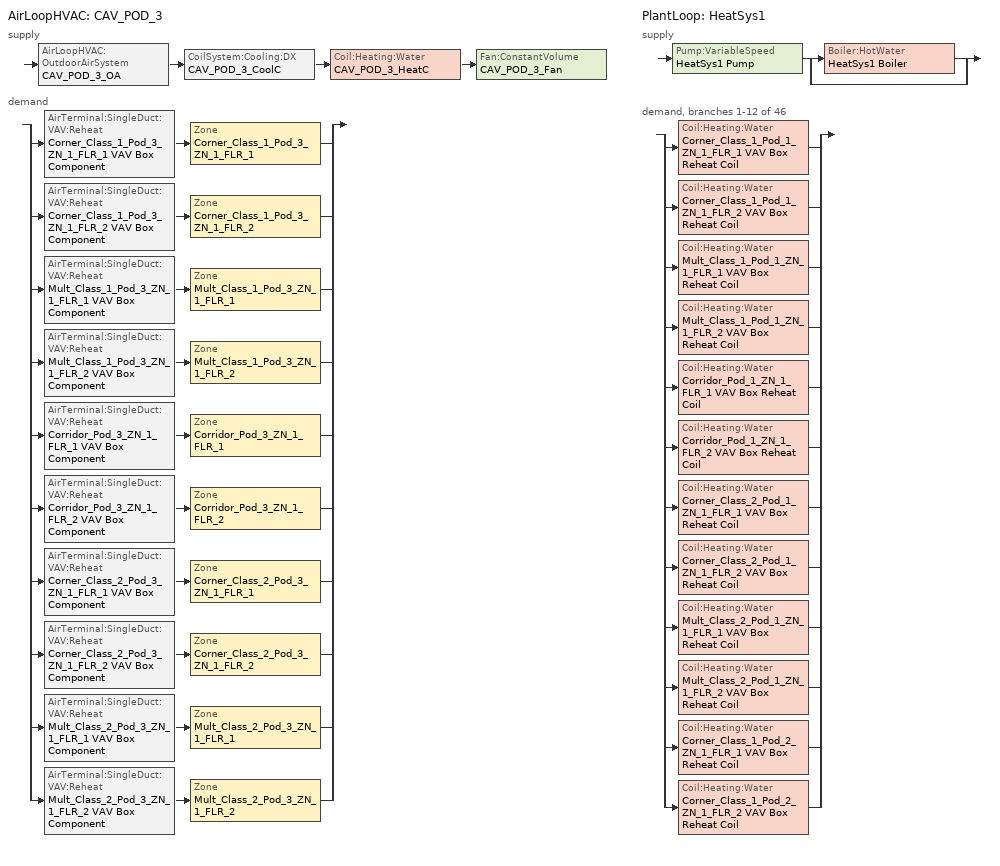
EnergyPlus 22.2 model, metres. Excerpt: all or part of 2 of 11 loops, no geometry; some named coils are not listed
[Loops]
AirLoopHVAC 'CAV_POD_3'
 supply: AirLoopHVAC:OutdoorAirSystem 'CAV_POD_3_OA' > CoilSystem:Cooling:DX 'CAV_POD_3_CoolC' > Coil:Heating:Water 'CAV_POD_3_HeatC' > Fan:ConstantVolume 'CAV_POD_3_Fan'
 demand: split
  | AirTerminal:SingleDuct:VAV:Reheat 'Corner_Class_1_Pod_3_ZN_1_FLR_1 VAV Box Component' > Zone 'Corner_Class_1_Pod_3_ZN_1_FLR_1'
  | AirTerminal:SingleDuct:VAV:Reheat 'Corner_Class_1_Pod_3_ZN_1_FLR_2 VAV Box Component' > Zone 'Corner_Class_1_Pod_3_ZN_1_FLR_2'
  | AirTerminal:SingleDuct:VAV:Reheat 'Mult_Class_1_Pod_3_ZN_1_FLR_1 VAV Box Component' > Zone 'Mult_Class_1_Pod_3_ZN_1_FLR_1'
  | AirTerminal:SingleDuct:VAV:Reheat 'Mult_Class_1_Pod_3_ZN_1_FLR_2 VAV Box Component' > Zone 'Mult_Class_1_Pod_3_ZN_1_FLR_2'
  | AirTerminal:SingleDuct:VAV:Reheat 'Corridor_Pod_3_ZN_1_FLR_1 VAV Box Component' > Zone 'Corridor_Pod_3_ZN_1_FLR_1'
  | AirTerminal:SingleDuct:VAV:Reheat 'Corridor_Pod_3_ZN_1_FLR_2 VAV Box Component' > Zone 'Corridor_Pod_3_ZN_1_FLR_2'
  | AirTerminal:SingleDuct:VAV:Reheat 'Corner_Class_2_Pod_3_ZN_1_FLR_1 VAV Box Component' > Zone 'Corner_Class_2_Pod_3_ZN_1_FLR_1'
  | AirTerminal:SingleDuct:VAV:Reheat 'Corner_Class_2_Pod_3_ZN_1_FLR_2 VAV Box Component' > Zone 'Corner_Class_2_Pod_3_ZN_1_FLR_2'
  | AirTerminal:SingleDuct:VAV:Reheat 'Mult_Class_2_Pod_3_ZN_1_FLR_1 VAV Box Component' > Zone 'Mult_Class_2_Pod_3_ZN_1_FLR_1'
  | AirTerminal:SingleDuct:VAV:Reheat 'Mult_Class_2_Pod_3_ZN_1_FLR_2 VAV Box Component' > Zone 'Mult_Class_2_Pod_3_ZN_1_FLR_2'
PlantLoop 'HeatSys1'
 supply: Pump:VariableSpeed 'HeatSys1 Pump' > split
  | Boiler:HotWater 'HeatSys1 Boiler'
  | bypass
 demand, branches 1-12 of 46: split
  | Coil:Heating:Water 'Corner_Class_1_Pod_1_ZN_1_FLR_1 VAV Box Reheat Coil'
  | Coil:Heating:Water 'Corner_Class_1_Pod_1_ZN_1_FLR_2 VAV Box Reheat Coil'
  | Coil:Heating:Water 'Mult_Class_1_Pod_1_ZN_1_FLR_1 VAV Box Reheat Coil'
  | Coil:Heating:Water 'Mult_Class_1_Pod_1_ZN_1_FLR_2 VAV Box Reheat Coil'
  | Coil:Heating:Water 'Corridor_Pod_1_ZN_1_FLR_1 VAV Box Reheat Coil'
  | Coil:Heating:Water 'Corridor_Pod_1_ZN_1_FLR_2 VAV Box Reheat Coil'
  | Coil:Heating:Water 'Corner_Class_2_Pod_1_ZN_1_FLR_1 VAV Box Reheat Coil'
  | Coil:Heating:Water 'Corner_Class_2_Pod_1_ZN_1_FLR_2 VAV Box Reheat Coil'
  | Coil:Heating:Water 'Mult_Class_2_Pod_1_ZN_1_FLR_1 VAV Box Reheat Coil'
  | Coil:Heating:Water 'Mult_Class_2_Pod_1_ZN_1_FLR_2 VAV Box Reheat Coil'
  | Coil:Heating:Water 'Corner_Class_1_Pod_2_ZN_1_FLR_1 VAV Box Reheat Coil'
  | Coil:Heating:Water 'Corner_Class_1_Pod_2_ZN_1_FLR_2 VAV Box Reheat Coil'
[Fan:ConstantVolume]
CAV_POD_3_Fan: Availability Schedule=HVACOperationSchd; Fan Total Efficiency=0.6045; Pressure Rise {Pa}=1017.592; Maximum Flow Rate {m3/s}=AUTOSIZE; Motor Efficiency=0.93; Motor In Airstream Fraction=1
[Coil:Cooling:DX:TwoSpeed]
CAV_POD_3_CoolC DXCoil: Availability Schedule=ALWAYS_ON; High Speed Gross Rated Total Cooling Capacity {W}=AUTOSIZE; High Speed Rated Sensible Heat Ratio=AUTOSIZE; High Speed Gross Rated Cooling COP {W/W}=3.13381; High Speed Rated Air Flow Rate {m3/s}=AUTOSIZE; Total Cooling Capacity Function of Temperature Curve=Measured_CoolCStandard10Ton_CapFT; Total Cooling Capacity Function of Flow Fraction Curve=Measured_CoolCStandard10Ton_CapFF; Energy Input Ratio Function of Temperature Curve=Measured_CoolCStandard10Ton_EIRFT; Energy Input Ratio Function of Flow Fraction Curve=Measured_CoolCStandard10Ton_EIRFFF; Part Load Fraction Correlation Curve=No_PLR_Degredation; Low Speed Gross Rated Total Cooling Capacity {W}=AUTOSIZE; Low Speed Gross Rated Sensible Heat Ratio=AUTOSIZE; Low Speed Gross Rated Cooling COP {W/W}=3.18046; Low Speed Rated Air Flow Rate {m3/s}=AUTOSIZE; Low Speed Total Cooling Capacity Function of Temperature Curve=Measured_LowSpeedCoolCapLSFT; Low Speed Energy Input Ratio Function of Temperature Curve=Measured_LowSpeedCoolEIRLSFT
[Coil:Heating:Water] Availability Schedule=ALWAYS_ON; U-Factor Times Area Value {W/K}=AUTOSIZE; Maximum Water Flow Rate {m3/s}=AUTOSIZE; Performance Input Method=UFactorTimesAreaAndDesignWaterFlowRate; Rated Capacity {W}=AUTOSIZE; Rated Inlet Water Temperature {C}=82.2; Rated Inlet Air Temperature {C}=16.6; Rated Outlet Water Temperature {C}=71.1; Rated Outlet Air Temperature {C}=32.2
Corner_Class_1_Pod_1_ZN_1_FLR_1 VAV Box Reheat Coil; Corner_Class_1_Pod_1_ZN_1_FLR_2 VAV Box Reheat Coil; Corner_Class_1_Pod_2_ZN_1_FLR_1 VAV Box Reheat Coil; Corner_Class_1_Pod_2_ZN_1_FLR_2 VAV Box Reheat Coil; Corner_Class_2_Pod_1_ZN_1_FLR_1 VAV Box Reheat Coil; Corner_Class_2_Pod_1_ZN_1_FLR_2 VAV Box Reheat Coil; Corridor_Pod_1_ZN_1_FLR_1 VAV Box Reheat Coil; Corridor_Pod_1_ZN_1_FLR_2 VAV Box Reheat Coil; Mult_Class_1_Pod_1_ZN_1_FLR_1 VAV Box Reheat Coil; Mult_Class_1_Pod_1_ZN_1_FLR_2 VAV Box Reheat Coil; Mult_Class_2_Pod_1_ZN_1_FLR_1 VAV Box Reheat Coil; Mult_Class_2_Pod_1_ZN_1_FLR_2 VAV Box Reheat Coil; CAV_POD_3_HeatC
[AirTerminal:SingleDuct:VAV:Reheat] Availability Schedule=ALWAYS_ON; Maximum Air Flow Rate {m3/s}=AUTOSIZE; Zone Minimum Air Flow Input Method=Constant; Constant Minimum Air Flow Fraction=0.3; Maximum Hot Water or Steam Flow Rate {m3/s}=AUTOSIZE; Minimum Hot Water or Steam Flow Rate {m3/s}=0; Convergence Tolerance=0.001
Name | Reheat Coil
Corner_Class_1_Pod_3_ZN_1_FLR_1 VAV Box Component | Corner_Class_1_Pod_3_ZN_1_FLR_1 VAV Box Reheat Coil
Corner_Class_1_Pod_3_ZN_1_FLR_2 VAV Box Component | Corner_Class_1_Pod_3_ZN_1_FLR_2 VAV Box Reheat Coil
Corner_Class_2_Pod_3_ZN_1_FLR_1 VAV Box Component | Corner_Class_2_Pod_3_ZN_1_FLR_1 VAV Box Reheat Coil
Corner_Class_2_Pod_3_ZN_1_FLR_2 VAV Box Component | Corner_Class_2_Pod_3_ZN_1_FLR_2 VAV Box Reheat Coil
Corridor_Pod_3_ZN_1_FLR_1 VAV Box Component | Corridor_Pod_3_ZN_1_FLR_1 VAV Box Reheat Coil
Corridor_Pod_3_ZN_1_FLR_2 VAV Box Component | Corridor_Pod_3_ZN_1_FLR_2 VAV Box Reheat Coil
Mult_Class_1_Pod_3_ZN_1_FLR_1 VAV Box Component | Mult_Class_1_Pod_3_ZN_1_FLR_1 VAV Box Reheat Coil
Mult_Class_1_Pod_3_ZN_1_FLR_2 VAV Box Component | Mult_Class_1_Pod_3_ZN_1_FLR_2 VAV Box Reheat Coil
Mult_Class_2_Pod_3_ZN_1_FLR_1 VAV Box Component | Mult_Class_2_Pod_3_ZN_1_FLR_1 VAV Box Reheat Coil
Mult_Class_2_Pod_3_ZN_1_FLR_2 VAV Box Component | Mult_Class_2_Pod_3_ZN_1_FLR_2 VAV Box Reheat Coil
[Zone equipment]
Corner_Class_1_Pod_3_ZN_1_FLR_1: Corner_Class_1_Pod_3_ZN_1_FLR_1 VAV Box Component
Corner_Class_1_Pod_3_ZN_1_FLR_2: Corner_Class_1_Pod_3_ZN_1_FLR_2 VAV Box Component
Corner_Class_2_Pod_3_ZN_1_FLR_1: Corner_Class_2_Pod_3_ZN_1_FLR_1 VAV Box Component
Corner_Class_2_Pod_3_ZN_1_FLR_2: Corner_Class_2_Pod_3_ZN_1_FLR_2 VAV Box Component
Corridor_Pod_3_ZN_1_FLR_1: Corridor_Pod_3_ZN_1_FLR_1 VAV Box Component
Corridor_Pod_3_ZN_1_FLR_2: Corridor_Pod_3_ZN_1_FLR_2 VAV Box Component
Mult_Class_1_Pod_3_ZN_1_FLR_1: Mult_Class_1_Pod_3_ZN_1_FLR_1 VAV Box Component
Mult_Class_1_Pod_3_ZN_1_FLR_2: Mult_Class_1_Pod_3_ZN_1_FLR_2 VAV Box Component
Mult_Class_2_Pod_3_ZN_1_FLR_1: Mult_Class_2_Pod_3_ZN_1_FLR_1 VAV Box Component
Mult_Class_2_Pod_3_ZN_1_FLR_2: Mult_Class_2_Pod_3_ZN_1_FLR_2 VAV Box Component
[Sizing:Zone] Zone Cooling Design Supply Air Temperature Input Method=SupplyAirTemperature; Zone Cooling Design Supply Air Temperature {C}=12.8; Zone Heating Design Supply Air Temperature Input Method=SupplyAirTemperature; Zone Heating Design Supply Air Temperature {C}=50; Zone Cooling Design Supply Air Humidity Ratio {kgWater/kgDryAir}=0.0085; Zone Heating Design Supply Air Humidity Ratio {kgWater/kgDryAir}=0.008; Cooling Design Air Flow Method=DesignDay; Heating Design Air Flow Method=DesignDay; Account for Dedicated Outdoor Air System=No; Dedicated Outdoor Air System Control Strategy=NeutralSupplyAir; Dedicated Outdoor Air Low Setpoint Temperature for Design {C}=autosize; Dedicated Outdoor Air High Setpoint Temperature for Design {C}=autosize; Zone Load Sizing Method=Sensible Load Only No Latent Load; Zone Latent Cooling Design Supply Air Humidity Ratio Input Method=HumidityRatioDifference; Zone Cooling Design Supply Air Humidity Ratio Difference {kgWater/kgDryAir}=0.005; Zone Latent Heating Design Supply Air Humidity Ratio Input Method=HumidityRatioDifference; Zone Humidification Design Supply Air Humidity Ratio Difference {kgWater/kgDryAir}=0.005
Name | Design Specification Outdoor Air Object
Corner_Class_1_Pod_3_ZN_1_FLR_1 | SZ DSOA Corner_Class_1_Pod_3_ZN_1_FLR_1
Corner_Class_1_Pod_3_ZN_1_FLR_2 | SZ DSOA Corner_Class_1_Pod_3_ZN_1_FLR_2
Corner_Class_2_Pod_3_ZN_1_FLR_1 | SZ DSOA Corner_Class_2_Pod_3_ZN_1_FLR_1
Corner_Class_2_Pod_3_ZN_1_FLR_2 | SZ DSOA Corner_Class_2_Pod_3_ZN_1_FLR_2
Corridor_Pod_3_ZN_1_FLR_1 | SZ DSOA Corridor_Pod_3_ZN_1_FLR_1
Corridor_Pod_3_ZN_1_FLR_2 | SZ DSOA Corridor_Pod_3_ZN_1_FLR_2
Mult_Class_1_Pod_3_ZN_1_FLR_1 | SZ DSOA Mult_Class_1_Pod_3_ZN_1_FLR_1
Mult_Class_1_Pod_3_ZN_1_FLR_2 | SZ DSOA Mult_Class_1_Pod_3_ZN_1_FLR_2
Mult_Class_2_Pod_3_ZN_1_FLR_1 | SZ DSOA Mult_Class_2_Pod_3_ZN_1_FLR_1
Mult_Class_2_Pod_3_ZN_1_FLR_2 | SZ DSOA Mult_Class_2_Pod_3_ZN_1_FLR_2
[DesignSpecification:OutdoorAir]
Name | Outdoor Air Method | Outdoor Air Flow per Person {m3/s-person} | Outdoor Air Flow per Zone Floor Area {m3/s-m2}
SZ DSOA Corner_Class_1_Pod_3_ZN_1_FLR_1; SZ DSOA Corner_Class_1_Pod_3_ZN_1_FLR_2; SZ DSOA Corner_Class_2_Pod_3_ZN_1_FLR_1; SZ DSOA Corner_Class_2_Pod_3_ZN_1_FLR_2; SZ DSOA Mult_Class_1_Pod_3_ZN_1_FLR_1; SZ DSOA Mult_Class_1_Pod_3_ZN_1_FLR_2; SZ DSOA Mult_Class_2_Pod_3_ZN_1_FLR_1; SZ DSOA Mult_Class_2_Pod_3_ZN_1_FLR_2 | Flow/Person | 0.008
SZ DSOA Corridor_Pod_3_ZN_1_FLR_1; SZ DSOA Corridor_Pod_3_ZN_1_FLR_2 | Flow/Area |  | 0.0005
[ZoneControl:Thermostat] Control Type Schedule=Dual Zone Control Type Sched
Name | Zone or ZoneList | Control 1
Corner_Class_1_Pod_3_ZN_1_FLR_1 Thermostat | Corner_Class_1_Pod_3_ZN_1_FLR_1 | Corner_Class_1_Pod_3_ZN_1_FLR_1 DualSPSched
Corner_Class_1_Pod_3_ZN_1_FLR_2 Thermostat | Corner_Class_1_Pod_3_ZN_1_FLR_2 | Corner_Class_1_Pod_3_ZN_1_FLR_2 DualSPSched
Corner_Class_2_Pod_3_ZN_1_FLR_1 Thermostat | Corner_Class_2_Pod_3_ZN_1_FLR_1 | Corner_Class_2_Pod_3_ZN_1_FLR_1 DualSPSched
Corner_Class_2_Pod_3_ZN_1_FLR_2 Thermostat | Corner_Class_2_Pod_3_ZN_1_FLR_2 | Corner_Class_2_Pod_3_ZN_1_FLR_2 DualSPSched
Corridor_Pod_3_ZN_1_FLR_1 Thermostat | Corridor_Pod_3_ZN_1_FLR_1 | Corridor_Pod_3_ZN_1_FLR_1 DualSPSched
Corridor_Pod_3_ZN_1_FLR_2 Thermostat | Corridor_Pod_3_ZN_1_FLR_2 | Corridor_Pod_3_ZN_1_FLR_2 DualSPSched
Mult_Class_1_Pod_3_ZN_1_FLR_1 Thermostat | Mult_Class_1_Pod_3_ZN_1_FLR_1 | Mult_Class_1_Pod_3_ZN_1_FLR_1 DualSPSched
Mult_Class_1_Pod_3_ZN_1_FLR_2 Thermostat | Mult_Class_1_Pod_3_ZN_1_FLR_2 | Mult_Class_1_Pod_3_ZN_1_FLR_2 DualSPSched
Mult_Class_2_Pod_3_ZN_1_FLR_1 Thermostat | Mult_Class_2_Pod_3_ZN_1_FLR_1 | Mult_Class_2_Pod_3_ZN_1_FLR_1 DualSPSched
Mult_Class_2_Pod_3_ZN_1_FLR_2 Thermostat | Mult_Class_2_Pod_3_ZN_1_FLR_2 | Mult_Class_2_Pod_3_ZN_1_FLR_2 DualSPSched
[ThermostatSetpoint:DualSetpoint]
Name | Heating Setpoint Temperature Schedule | Cooling Setpoint Temperature Schedule
Corner_Class_1_Pod_3_ZN_1_FLR_1 DualSPSched; Corner_Class_1_Pod_3_ZN_1_FLR_2 DualSPSched; Corner_Class_2_Pod_3_ZN_1_FLR_1 DualSPSched; Corner_Class_2_Pod_3_ZN_1_FLR_2 DualSPSched; Mult_Class_1_Pod_3_ZN_1_FLR_1 DualSPSched; Mult_Class_1_Pod_3_ZN_1_FLR_2 DualSPSched; Mult_Class_2_Pod_3_ZN_1_FLR_1 DualSPSched; Mult_Class_2_Pod_3_ZN_1_FLR_2 DualSPSched | HTGSETP_SCH | CLGSETP_SCH
Corridor_Pod_3_ZN_1_FLR_1 DualSPSched; Corridor_Pod_3_ZN_1_FLR_2 DualSPSched | HTGSETP_SCH_BathCorrMechKitchen | CLGSETP_SCH_BathCorrMechKitchen
[SetpointManager:SingleZone:Reheat]
SupAirTemp CAV_POD_3: Control Variable=Temperature; Minimum Supply Air Temperature {C}=10; Maximum Supply Air Temperature {C}=50; Control Zone=Mult_Class_1_Pod_3_ZN_1_FLR_1; Setpoint Node or NodeList=CAV_POD_3 Supply Equipment Outlet Node
[Sizing:System]
CAV_POD_3: Type of Load to Size On=Sensible; Design Outdoor Air Flow Rate {m3/s}=AUTOSIZE; Central Heating Maximum System Air Flow Ratio=1; Preheat Design Temperature {C}=7; Preheat Design Humidity Ratio {kgWater/kgDryAir}=0.008; Precool Design Temperature {C}=12.8; Precool Design Humidity Ratio {kgWater/kgDryAir}=0.008; Central Cooling Design Supply Air Temperature {C}=12.8; Central Heating Design Supply Air Temperature {C}=16.7; Type of Zone Sum to Use=NonCoincident; 100% Outdoor Air in Cooling=No; 100% Outdoor Air in Heating=No; Central Cooling Design Supply Air Humidity Ratio {kgWater/kgDryAir}=0.0085; Central Heating Design Supply Air Humidity Ratio {kgWater/kgDryAir}=0.008; Cooling Supply Air Flow Rate Method=DesignDay; Heating Supply Air Flow Rate Method=DesignDay; System Outdoor Air Method=ZoneSum; Zone Maximum Outdoor Air Fraction=1; Cooling Design Capacity Method=CoolingDesignCapacity; Cooling Design Capacity {W}=autosize; Heating Design Capacity Method=HeatingDesignCapacity; Heating Design Capacity {W}=autosize; Central Cooling Capacity Control Method=OnOff
[Controller:OutdoorAir]
CAV_POD_3_OA_Controller: Minimum Outdoor Air Flow Rate {m3/s}=AUTOSIZE; Maximum Outdoor Air Flow Rate {m3/s}=AUTOSIZE; Economizer Control Type=NoEconomizer; Economizer Control Action Type=ModulateFlow; Economizer Maximum Limit Dry-Bulb Temperature {C}=28; Economizer Maximum Limit Enthalpy {J/kg}=64000; Economizer Minimum Limit Dry-Bulb Temperature {C}=-100; Lockout Type=NoLockout; Minimum Limit Type=FixedMinimum; Minimum Outdoor Air Schedule=MinOA_Sched
[Controller:WaterCoil]
CAV_POD_3_HeatC_Controller: Control Variable=Temperature; Action=Normal; Actuator Variable=Flow; Controller Convergence Tolerance {deltaC}=0.0001; Maximum Actuated Flow {m3/s}=AUTOSIZE; Minimum Actuated Flow {m3/s}=0
[AirLoopHVAC]
CAV_POD_3: Design Supply Air Flow Rate {m3/s}=AUTOSIZE
[CoilSystem:Cooling:DX]
CAV_POD_3_CoolC: Availability Schedule=ALWAYS_ON; Cooling Coil=CAV_POD_3_CoolC DXCoil
[SetpointManager:MixedAir] Control Variable=Temperature
Name | Setpoint Node or NodeList
CAV_POD_3_CoolC SAT Manager | CAV_POD_3_CoolC-CAV_POD_3_HeatCNode
CAV_POD_3_HeatC SAT Manager | CAV_POD_3_HeatC-CAV_POD_3_FanNode
CAV_POD_3_OAMixed Air Temp Manager | CAV_POD_3_OA-CAV_POD_3_CoolCNode
[Boiler:HotWater]
HeatSys1 Boiler: Fuel Type=NATURALGAS; Nominal Capacity {W}=AUTOSIZE; Nominal Thermal Efficiency=0.78; Efficiency Curve Temperature Evaluation Variable=LeavingBoiler; Design Water Flow Rate {m3/s}=AUTOSIZE; Minimum Part Load Ratio=0; Maximum Part Load Ratio=1.2; Optimum Part Load Ratio=1; Water Outlet Upper Temperature Limit {C}=95; Boiler Flow Mode=LeavingSetpointModulated; Parasitic Electric Load {W}=0; Sizing Factor=1
[SetpointManager:Scheduled] Control Variable=Temperature; Schedule=HW-Loop-Temp-Schedule
Name | Setpoint Node or NodeList
HeatSys1 Boiler Setpoint Manager | HeatSys1 Supply Equipment Outlet Node
HeatSys1 Loop Setpoint Manager | HeatSys1 Supply Outlet Node
[Pump:VariableSpeed]
HeatSys1 Pump: Design Maximum Flow Rate {m3/s}=AUTOSIZE; Design Pump Head {Pa}=179352; Design Power Consumption {W}=AUTOSIZE; Motor Efficiency=0.9; Fraction of Motor Inefficiencies to Fluid Stream=0; Coefficient 1 of the Part Load Performance Curve=0; Coefficient 2 of the Part Load Performance Curve=1; Coefficient 3 of the Part Load Performance Curve=0; Coefficient 4 of the Part Load Performance Curve=0; Design Minimum Flow Rate {m3/s}=0; Pump Control Type=Intermittent
[PlantEquipmentList]
HeatSys1 Equipment List: HeatSys1 Boiler
[Sizing:Plant]
HeatSys1: Loop Type=Heating; Design Loop Exit Temperature {C}=82.2; Loop Design Temperature Difference {deltaC}=11.1
[PlantEquipmentOperationSchemes]
HeatSys1 Loop Operation Scheme List: Control Scheme 1=HeatSys1 Operation Scheme; Control Scheme 1 Schedule=PlantOnSched
[PlantEquipmentOperation:HeatingLoad]
HeatSys1 Operation Scheme: Load Range 1 Lower Limit {W}=0; Load Range 1 Upper Limit {W}=1000000000000000; Range 1 Equipment List=HeatSys1 Equipment List
[PlantLoop]
HeatSys1: Fluid Type=Water; Plant Equipment Operation Scheme=HeatSys1 Loop Operation Scheme List; Maximum Loop Temperature {C}=100; Minimum Loop Temperature {C}=10; Maximum Loop Flow Rate {m3/s}=AUTOSIZE; Minimum Loop Flow Rate {m3/s}=0; Plant Loop Volume {m3}=AUTOSIZE; Load Distribution Scheme=Optimal
[Schedule:Compact]
ALWAYS_ON; PlantOnSched: Through: 12/31, For: AllDays, Until: 24:00, 1
CLGSETP_SCH: Through: 6/30, For: SummerDesignDay, Until: 24:00, 24, For: WeekEnds Holidays WinterDesignDay, Until: 24:00, 27, For: AllOtherDays, Until: 06:00, 27, Until: 21:00, 24, Until: 24:00, 27, Through: 9/1, For: SummerDesignDay, Until: 24:00, 24, For: WeekEnds Holidays WinterDesignDay, Until: 24:00, 27, For: AllOtherDays, Until: 07:00, 27, Until: 18:00, 24, Until: 24:00, 27, Through: 12/31, For: SummerDesignDay, Until: 24:00, 24, For: WeekEnds Holidays WinterDesignDay, Until: 24:00, 27, For: AllOtherDays, Until: 06:00, 27, Until: 21:00, 24, Until: 24:00, 27
CLGSETP_SCH_BathCorrMechKitchen: Through: 12/31, For: SummerDesignDay, Until: 06:00, 27, Until: 21:00, 24, Until: 24:00, 27, For: AllOtherDays, Until: 24:00, 27
HTGSETP_SCH: Through: 6/30, For: WinterDesignDay, Until: 24:00, 21, For: WeekEnds Holidays SummerDesignDay, Until: 24:00, 16, For: AllOtherDays, Until: 06:00, 16, Until: 21:00, 21, Until: 24:00, 16, Through: 9/1, For: WinterDesignDay, Until: 24:00, 21, For: WeekEnds Holidays SummerDesignDay, Until: 24:00, 16, For: AllOtherDays, Until: 07:00, 16, Until: 18:00, 21, Until: 24:00, 16, Through: 12/31, For: WinterDesignDay, Until: 24:00, 21, For: WeekEnds Holidays SummerDesignDay, Until: 24:00, 16, For: AllOtherDays, Until: 06:00, 16, Until: 21:00, 21, Until: 24:00, 16
HTGSETP_SCH_BathCorrMechKitchen: Through: 12/31, For: WinterDesignDay, Until: 06:00, 16, Until: 21:00, 21, Until: 24:00, 16, For: AllOtherDays, Until: 24:00, 16
HVACOperationSchd; MinOA_Sched: Through: 12/31, For: Weekdays SummerDesignDay, Until: 06:00, 0, Until: 21:00, 1, Until: 24:00, 0, For: AllOtherDays, Until: 24:00, 0
Dual Zone Control Type Sched: Through: 12/31, For: AllDays, Until: 24:00, 4
HW-Loop-Temp-Schedule: Through: 12/31, For: AllDays, Until: 24:00, 67
[Curve:Quadratic] Coefficient3 x**2=0
Name | Coefficient1 Constant | Coefficient2 x | Minimum Value of x | Maximum Value of x
Measured_CoolCStandard10Ton_CapFF | 0.7685 | 0.2315 | 0.776 | 1.197
Measured_CoolCStandard10Ton_EIRFFF | 1.192 | -0.1917 | 0.776 | 1.197
No_PLR_Degredation | 1 | 0 | 0 | 1
[Curve:Biquadratic] Minimum Value of x=11.1; Maximum Value of x=29.4; Minimum Value of y=10; Maximum Value of y=50.3
Name | Coefficient1 Constant | Coefficient2 x | Coefficient3 x**2 | Coefficient4 y | Coefficient5 y**2 | Coefficient6 x*y
Measured_LowSpeedCoolCapLSFT | 0.4136 | 0.03105 | 0 | 0.006952 | -0.0002128 | 0
Measured_CoolCStandard10Ton_CapFT | 0.52357 | 0.03478 | 0 | -0.001915 | -0.00010838 | 0
Measured_LowSpeedCoolEIRLSFT | 1.1389 | -0.04518 | 0.0014298 | 0.006044 | 0.0006745 | -0.0012325
Measured_CoolCStandard10Ton_EIRFT | 0.9847 | -0.04285 | 0.0013562 | 0.009934 | 0.0006398 | -0.001169
